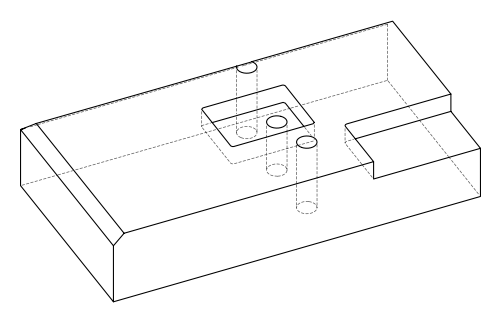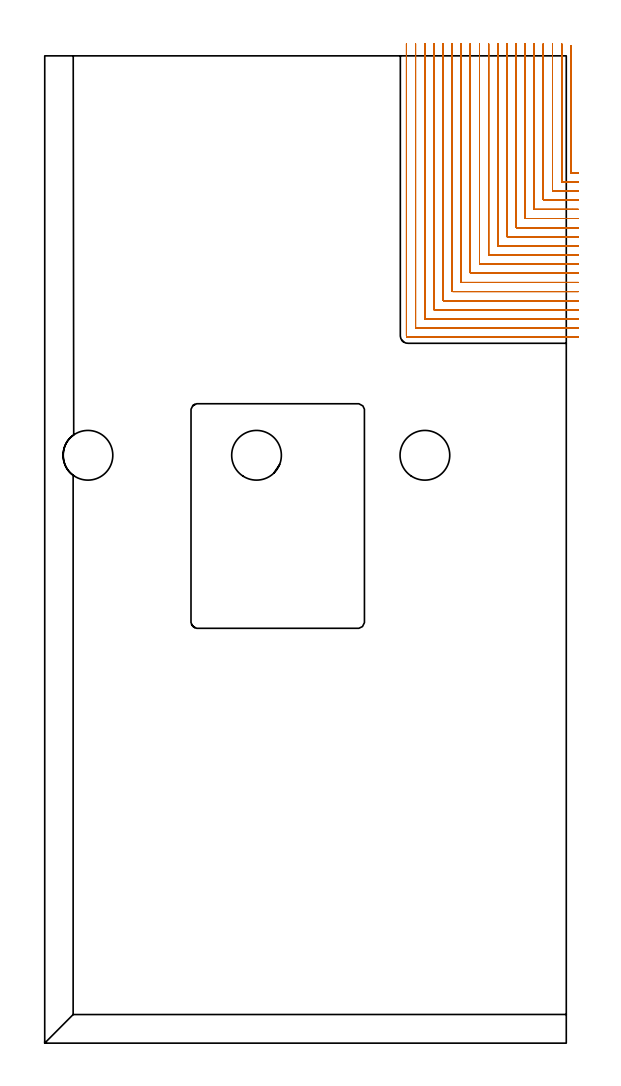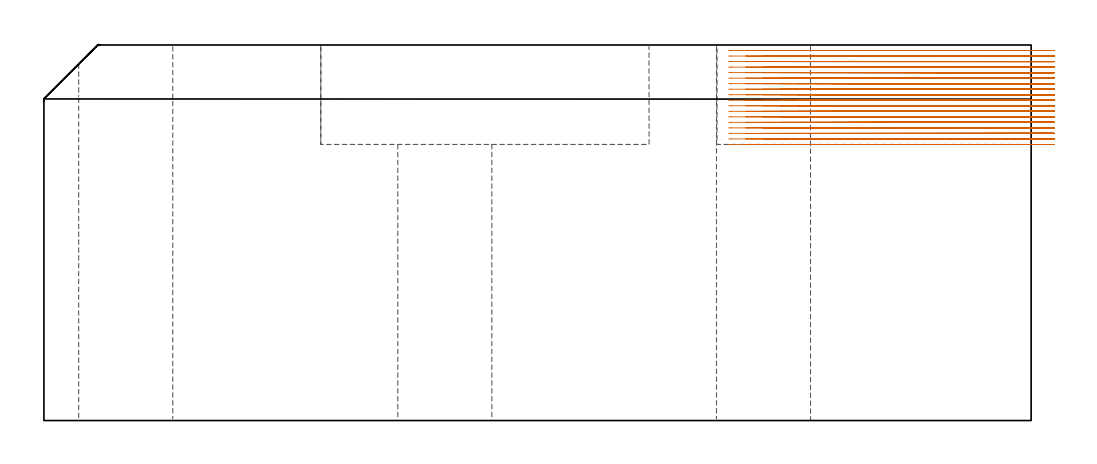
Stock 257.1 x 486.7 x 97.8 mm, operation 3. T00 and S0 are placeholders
(PLAN: 11 operations, 7 tool changes, 220.6 min)
(1 AREA_MILL | FG_CHAMFER_SURFACE | UGT0205_001 | 10.34 min | 25556 mm3)
(2 AREA_MILL_1 | FG_CHAMFER_SURFACE_1 | UGT0205_001 | 19.57 min | 46769 mm3)
(3 MILL_CORNER_NOTCH_RECTANGULAR | CORNER_NOTCH_RECTANGULAR | NXT0201_008 | Follow Part, ap 1.5, ae 75% | 111.07 min | 300161 mm3)
(4 MILL_RECTANGULAR_POCKET | POCKET_RECTANGULAR_STRAIGHT | NXT0201_008 | Follow Part, ap 1.5, ae 75% | 77.48 min | 244895 mm3)
(5 SPOT_DRILL | STEP1HOLE | NXT0321_9005560120000 | 0.05 min | 90 mm3)
(6 SPOT_DRILL_1 | STEP1HOLE_2 | NXT0321_9005560120000 | 0.05 min | 82 mm3)
(7 DRILL_THROUGH_HOLE_INTO_CENTER | STEP1HOLE | UGT0301_515 | 0.42 min | 10904 mm3)
(8 DRILL_TO_ENLARGE_THROUGH_HOLE | STEP1HOLE | UGT0301_058 | 0.44 min | 34914 mm3)
(9 INDEXABLE_INSERT_DRILL_THROUGH_HOLE_FROM_SOLID | STEP1HOLE_1 | NXT0302_020 | 0.31 min | 33851 mm3)
(10 DRILL_THROUGH_HOLE_INTO_CENTER_1 | STEP1HOLE_2 | UGT0301_515 | 0.42 min | 10931 mm3)
(11 DRILL_TO_ENLARGE_THROUGH_HOLE_1 | STEP1HOLE_2 | UGT0301_058 | 0.44 min | 35025 mm3)
(TOOL UGT0205_001 | Chamfer Mill 20 x 3 x 45 deg. | D20 FL50 Z2)
(TOOL NXT0201_008 | ENDMILL 6mm [2P460-0600-NA 1630] | D6 FL26 Z6)
(TOOL NXT0321_9005560120000 | NC Spot Drill, 120deg, 12mm, HSS, Uncoated | D12 PA120 FL30 Z2)
(TOOL UGT0301_515 | Carbide Drill 12.0 mm | D12 PA118 FL101 Z2)
(TOOL UGT0301_058 | Twist Drill 24.5 mm | D24.5 PA118 FL160 Z2)
(TOOL NXT0302_020 | Index. Insert Drill 24.5mm [880-D2450L25-03] | D24.5 PA176 FL74 Z2)
(OP 3 MILL_CORNER_NOTCH_RECTANGULAR)
G17 G21 G94 G90
T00 M6
G54
G17 G0 G90 X259.3 Y491.74 S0 M3
G43 Z107.8 H1
Z96.361
G94 G1 Y488.74 F250.
Y429.294 F500.
G3 X259.594 Y429. R0.3
G2 X260.1 Y429.002 R81.
G1 X263.1 F250.
G0 Z107.8
X254.8 Y492.7
Z96.361
G1 Y489.7
Y424.794 F500.
G3 X255.094 Y424.5 R0.3
G1 X260.1
X263.1 F250.
G0 Z107.8
X250.3 Y492.7
Z96.361
G1 Y489.7
Y420.295 F500.
G3 X250.595 Y420. R0.3
G1 X260.1
X263.1 F250.
G0 Z107.8
X245.8 Y492.7
Z96.361
G1 Y489.7
Y415.795 F500.
G3 X246.095 Y415.5 R0.3
G1 X260.1
X263.1 F250.
G0 Z107.8
X241.3 Y492.7
Z96.361
G1 Y489.7
Y411.295 F500.
G3 X241.595 Y411. R0.3
G1 X260.1
X263.1 F250.
G0 Z107.8
X236.8 Y492.7
Z96.361
G1 Y489.7
Y406.795 F500.
G3 X237.095 Y406.5 R0.3
G1 X260.1
X263.1 F250.
G0 Z107.8
X232.3 Y492.7
Z96.361
G1 Y489.7
Y402.295 F500.
G3 X232.595 Y402. R0.3
G1 X260.1
X263.1 F250.
G0 Z107.8
X227.8 Y492.7
Z96.361
G1 Y489.7
Y397.795 F500.
G3 X228.095 Y397.5 R0.3
G1 X260.1
X263.1 F250.
G0 Z107.8
X223.3 Y492.7
Z96.361
G1 Y489.7
Y393.296 F500.
G3 X223.596 Y393. R0.3
G1 X260.1
X263.1 F250.
G0 Z107.8
X218.8 Y492.7
Z96.361
G1 Y489.7
Y388.796 F500.
G3 X219.096 Y388.5 R0.3
G1 X260.1
X263.1 F250.
G0 Z107.8
X214.3 Y492.7
Z96.361
G1 Y489.7
Y384.296 F500.
G3 X214.596 Y384. R0.3
G1 X260.1
X263.1 F250.
G0 Z107.8
X209.8 Y492.7
Z96.361
G1 Y489.7
Y379.796 F500.
G3 X210.096 Y379.5 R0.3
G1 X260.1
X263.1 F250.
G0 Z107.8
X205.3 Y492.7
Z96.361
G1 Y489.7
Y375.296 F500.
G3 X205.596 Y375. R0.3
G1 X260.1
X263.1 F250.
G0 Z107.8
X200.8 Y492.7
Z96.361
G1 Y489.7
Y370.797 F500.
G3 X201.097 Y370.5 R0.3
G1 X260.1
X263.1 F250.
G0 Z107.8
X196.3 Y492.7
Z96.361
G1 Y489.7
Y366.297 F500.
G3 X196.597 Y366. R0.3
G1 X260.1
X263.1 F250.
G0 Z107.8
X191.8 Y492.7
Z96.361
G1 Y489.7
Y361.797 F500.
G3 X192.097 Y361.5 R0.3
G1 X260.1
X263.1 F250.
G0 Z107.8
X187.3 Y492.7
Z96.361
G1 Y489.7
Y357.297 F500.
G3 X187.597 Y357. R0.3
G1 X260.1
X263.1 F250.
G0 Z107.8
X182.8 Y492.7
Z96.361
G1 Y489.7
Y352.797 F500.
G3 X183.097 Y352.5 R0.3
G1 X260.1
X263.1 F250.
G0 Z107.8
X178.3 Y492.7
Z96.361
G1 Y489.7
Y348.7 F500.
G3 X179. Y348. R0.7
G1 X260.1
X263.1 F250.
G0 Z107.8
X259.3 Y491.74
Z94.922
G1 Y488.74
Y429.294 F500.
G3 X259.594 Y429. R0.3
G2 X260.1 Y429.002 R81.
G1 X263.1 F250.
G0 Z107.8
X254.8 Y492.7
Z94.922
G1 Y489.7
Y424.794 F500.
G3 X255.094 Y424.5 R0.3
G1 X260.1
X263.1 F250.
G0 Z107.8
X250.3 Y492.7
Z94.922
G1 Y489.7
Y420.295 F500.
G3 X250.595 Y420. R0.3
G1 X260.1
X263.1 F250.
G0 Z107.8
X245.8 Y492.7
Z94.922
G1 Y489.7
Y415.795 F500.
G3 X246.095 Y415.5 R0.3
G1 X260.1
X263.1 F250.
G0 Z107.8
X241.3 Y492.7
Z94.922
G1 Y489.7
Y411.295 F500.
G3 X241.595 Y411. R0.3
G1 X260.1
X263.1 F250.
G0 Z107.8
X236.8 Y492.7
Z94.922
G1 Y489.7
Y406.795 F500.
G3 X237.095 Y406.5 R0.3
G1 X260.1
X263.1 F250.
G0 Z107.8
X232.3 Y492.7
Z94.922
G1 Y489.7
Y402.295 F500.
G3 X232.595 Y402. R0.3
G1 X260.1
X263.1 F250.
G0 Z107.8
X227.8 Y492.7
Z94.922
G1 Y489.7
Y397.795 F500.
G3 X228.095 Y397.5 R0.3
G1 X260.1
X263.1 F250.
G0 Z107.8
X223.3 Y492.7
Z94.922
G1 Y489.7
Y393.296 F500.
G3 X223.596 Y393. R0.3
G1 X260.1
X263.1 F250.
G0 Z107.8
X218.8 Y492.7
Z94.922
G1 Y489.7
Y388.796 F500.
G3 X219.096 Y388.5 R0.3
G1 X260.1
X263.1 F250.
G0 Z107.8
X214.3 Y492.7
Z94.922
G1 Y489.7
Y384.296 F500.
G3 X214.596 Y384. R0.3
G1 X260.1
X263.1 F250.
G0 Z107.8
X209.8 Y492.7
Z94.922
G1 Y489.7
Y379.796 F500.
G3 X210.096 Y379.5 R0.3
G1 X260.1
X263.1 F250.
G0 Z107.8
X205.3 Y492.7
Z94.922
G1 Y489.7
Y375.296 F500.
G3 X205.596 Y375. R0.3
G1 X260.1
X263.1 F250.
G0 Z107.8
X200.8 Y492.7
Z94.922
G1 Y489.7
Y370.797 F500.
G3 X201.097 Y370.5 R0.3
G1 X260.1
X263.1 F250.
G0 Z107.8
X196.3 Y492.7
Z94.922
G1 Y489.7
Y366.297 F500.
G3 X196.597 Y366. R0.3
G1 X260.1
X263.1 F250.
G0 Z107.8
X191.8 Y492.7
Z94.922
G1 Y489.7
Y361.797 F500.
G3 X192.097 Y361.5 R0.3
G1 X260.1
X263.1 F250.
G0 Z107.8
X187.3 Y492.7
Z94.922
G1 Y489.7
Y357.297 F500.
G3 X187.597 Y357. R0.3
G1 X260.1
X263.1 F250.
G0 Z107.8
X182.8 Y492.7
Z94.922
G1 Y489.7
Y352.797 F500.
G3 X183.097 Y352.5 R0.3
G1 X260.1
X263.1 F250.
G0 Z107.8
X178.3 Y492.7
Z94.922
G1 Y489.7
Y348.7 F500.
G3 X179. Y348. R0.7
G1 X260.1
X263.1 F250.
G0 Z107.8
X259.3 Y491.74
Z93.483
G1 Y488.74
Y429.294 F500.
G3 X259.594 Y429. R0.3
G2 X260.1 Y429.002 R81.
G1 X263.1 F250.
G0 Z107.8
X254.8 Y492.7
Z93.483
G1 Y489.7
Y424.794 F500.
G3 X255.094 Y424.5 R0.3
G1 X260.1
X263.1 F250.
G0 Z107.8
X250.3 Y492.7
Z93.483
G1 Y489.7
Y420.295 F500.
G3 X250.595 Y420. R0.3
G1 X260.1
X263.1 F250.
G0 Z107.8
X245.8 Y492.7
Z93.483
G1 Y489.7
Y415.795 F500.
G3 X246.095 Y415.5 R0.3
G1 X260.1
X263.1 F250.
G0 Z107.8
X241.3 Y492.7
Z93.483
G1 Y489.7
Y411.295 F500.
G3 X241.595 Y411. R0.3
G1 X260.1
X263.1 F250.
G0 Z107.8
X236.8 Y492.7
Z93.483
G1 Y489.7
Y406.795 F500.
G3 X237.095 Y406.5 R0.3
G1 X260.1
X263.1 F250.
G0 Z107.8
X232.3 Y492.7
Z93.483
G1 Y489.7
Y402.295 F500.
G3 X232.595 Y402. R0.3
G1 X260.1
X263.1 F250.
G0 Z107.8
X227.8 Y492.7
Z93.483
G1 Y489.7
Y397.795 F500.
G3 X228.095 Y397.5 R0.3
G1 X260.1
X263.1 F250.
G0 Z107.8
X223.3 Y492.7
Z93.483
G1 Y489.7
Y393.296 F500.
G3 X223.596 Y393. R0.3
G1 X260.1
X263.1 F250.
G0 Z107.8
X218.8 Y492.7
Z93.483
G1 Y489.7
Y388.796 F500.
G3 X219.096 Y388.5 R0.3
G1 X260.1
X263.1 F250.
G0 Z107.8
X214.3 Y492.7
Z93.483
G1 Y489.7
Y384.296 F500.
G3 X214.596 Y384. R0.3
G1 X260.1
X263.1 F250.
G0 Z107.8
X209.8 Y492.7
Z93.483
G1 Y489.7
Y379.796 F500.
G3 X210.096 Y379.5 R0.3
G1 X260.1
X263.1 F250.
G0 Z107.8
X205.3 Y492.7
Z93.483
G1 Y489.7
Y375.296 F500.
G3 X205.596 Y375. R0.3
G1 X260.1
X263.1 F250.
G0 Z107.8
X200.8 Y492.7
Z93.483
G1 Y489.7
Y370.797 F500.
G3 X201.097 Y370.5 R0.3
G1 X260.1
X263.1 F250.
G0 Z107.8
X196.3 Y492.7
Z93.483
G1 Y489.7
Y366.297 F500.
G3 X196.597 Y366. R0.3
G1 X260.1
X263.1 F250.
G0 Z107.8
X191.8 Y492.7
Z93.483
G1 Y489.7
Y361.797 F500.
G3 X192.097 Y361.5 R0.3
G1 X260.1
X263.1 F250.
G0 Z107.8
X187.3 Y492.7
Z93.483
G1 Y489.7
Y357.297 F500.
G3 X187.597 Y357. R0.3
G1 X260.1
X263.1 F250.
G0 Z107.8
X182.8 Y492.7
Z93.483
G1 Y489.7
Y352.797 F500.
G3 X183.097 Y352.5 R0.3
G1 X260.1
X263.1 F250.
G0 Z107.8
X178.3 Y492.7
Z93.483
G1 Y489.7
Y348.7 F500.
G3 X179. Y348. R0.7
G1 X260.1
X263.1 F250.
G0 Z107.8
X259.3 Y491.74
Z92.044
G1 Y488.74
Y429.294 F500.
G3 X259.594 Y429. R0.3
G2 X260.1 Y429.002 R81.
G1 X263.1 F250.
G0 Z107.8
X254.8 Y492.7
Z92.044
G1 Y489.7
Y424.794 F500.
G3 X255.094 Y424.5 R0.3
G1 X260.1
X263.1 F250.
G0 Z107.8
X250.3 Y492.7
Z92.044
G1 Y489.7
Y420.295 F500.
G3 X250.595 Y420. R0.3
G1 X260.1
X263.1 F250.
G0 Z107.8
X245.8 Y492.7
Z92.044
G1 Y489.7
Y415.795 F500.
G3 X246.095 Y415.5 R0.3
G1 X260.1
X263.1 F250.
G0 Z107.8
X241.3 Y492.7
Z92.044
G1 Y489.7
Y411.295 F500.
G3 X241.595 Y411. R0.3
G1 X260.1
X263.1 F250.
G0 Z107.8
X236.8 Y492.7
Z92.044
G1 Y489.7
Y406.795 F500.
G3 X237.095 Y406.5 R0.3
G1 X260.1
X263.1 F250.
G0 Z107.8
X232.3 Y492.7
Z92.044
G1 Y489.7
Y402.295 F500.
G3 X232.595 Y402. R0.3
G1 X260.1
X263.1 F250.
G0 Z107.8
X227.8 Y492.7
Z92.044
G1 Y489.7
Y397.795 F500.
G3 X228.095 Y397.5 R0.3
G1 X260.1
X263.1 F250.
G0 Z107.8
X223.3 Y492.7
Z92.044
G1 Y489.7
Y393.296 F500.
G3 X223.596 Y393. R0.3
G1 X260.1
X263.1 F250.
G0 Z107.8
X218.8 Y492.7
Z92.044
G1 Y489.7
Y388.796 F500.
G3 X219.096 Y388.5 R0.3
G1 X260.1
X263.1 F250.
G0 Z107.8
X214.3 Y492.7
Z92.044
G1 Y489.7
Y384.296 F500.
G3 X214.596 Y384. R0.3
G1 X260.1
X263.1 F250.
G0 Z107.8
X209.8 Y492.7
Z92.044
G1 Y489.7
Y379.796 F500.
G3 X210.096 Y379.5 R0.3
G1 X260.1
X263.1 F250.
G0 Z107.8
X205.3 Y492.7
Z92.044
G1 Y489.7
Y375.296 F500.
G3 X205.596 Y375. R0.3
G1 X260.1
X263.1 F250.
G0 Z107.8
X200.8 Y492.7
Z92.044
G1 Y489.7
Y370.797 F500.
G3 X201.097 Y370.5 R0.3
G1 X260.1
X263.1 F250.
G0 Z107.8
X196.3 Y492.7
Z92.044
G1 Y489.7
Y366.297 F500.
G3 X196.597 Y366. R0.3
G1 X260.1
X263.1 F250.
G0 Z107.8
X191.8 Y492.7
Z92.044
G1 Y489.7
Y361.797 F500.
G3 X192.097 Y361.5 R0.3
G1 X260.1
X263.1 F250.
G0 Z107.8
X187.3 Y492.7
Z92.044
G1 Y489.7
Y357.297 F500.
G3 X187.597 Y357. R0.3
G1 X260.1
X263.1 F250.
G0 Z107.8
X182.8 Y492.7
Z92.044
G1 Y489.7
Y352.797 F500.
G3 X183.097 Y352.5 R0.3
G1 X260.1
X263.1 F250.
G0 Z107.8
X178.3 Y492.7
Z92.044
G1 Y489.7
Y348.7 F500.
G3 X179. Y348. R0.7
G1 X260.1
X263.1 F250.
G0 Z107.8
X259.3 Y491.74
Z90.605
G1 Y488.74
Y429.294 F500.
G3 X259.594 Y429. R0.3
G2 X260.1 Y429.002 R81.
G1 X263.1 F250.
G0 Z107.8
X254.8 Y492.7
Z90.605
G1 Y489.7
Y424.794 F500.
G3 X255.094 Y424.5 R0.3
G1 X260.1
X263.1 F250.
G0 Z107.8
X250.3 Y492.7
Z90.605
G1 Y489.7
Y420.295 F500.
G3 X250.595 Y420. R0.3
G1 X260.1
X263.1 F250.
G0 Z107.8
X245.8 Y492.7
Z90.605
G1 Y489.7
Y415.795 F500.
G3 X246.095 Y415.5 R0.3
G1 X260.1
X263.1 F250.
G0 Z107.8
X241.3 Y492.7
Z90.605
G1 Y489.7
Y411.295 F500.
G3 X241.595 Y411. R0.3
G1 X260.1
X263.1 F250.
G0 Z107.8
X236.8 Y492.7
Z90.605
G1 Y489.7
Y406.795 F500.
G3 X237.095 Y406.5 R0.3
G1 X260.1
X263.1 F250.
G0 Z107.8
X232.3 Y492.7
Z90.605
G1 Y489.7
Y402.295 F500.
G3 X232.595 Y402. R0.3
G1 X260.1
X263.1 F250.
G0 Z107.8
X227.8 Y492.7
Z90.605
G1 Y489.7
Y397.795 F500.
G3 X228.095 Y397.5 R0.3
G1 X260.1
X263.1 F250.
G0 Z107.8
X223.3 Y492.7
Z90.605
G1 Y489.7
Y393.296 F500.
G3 X223.596 Y393. R0.3
G1 X260.1
X263.1 F250.
G0 Z107.8
X218.8 Y492.7
Z90.605
G1 Y489.7
Y388.796 F500.
G3 X219.096 Y388.5 R0.3
G1 X260.1
X263.1 F250.
G0 Z107.8
X214.3 Y492.7
Z90.605
G1 Y489.7
Y384.296 F500.
G3 X214.596 Y384. R0.3
G1 X260.1
X263.1 F250.
G0 Z107.8
X209.8 Y492.7
Z90.605
G1 Y489.7
Y379.796 F500.
G3 X210.096 Y379.5 R0.3
G1 X260.1
X263.1 F250.
G0 Z107.8
X205.3 Y492.7
Z90.605
G1 Y489.7
Y375.296 F500.
G3 X205.596 Y375. R0.3
G1 X260.1
X263.1 F250.
G0 Z107.8
X200.8 Y492.7
Z90.605
G1 Y489.7
Y370.797 F500.
G3 X201.097 Y370.5 R0.3
G1 X260.1
X263.1 F250.
G0 Z107.8
X196.3 Y492.7
Z90.605
G1 Y489.7
Y366.297 F500.
G3 X196.597 Y366. R0.3
G1 X260.1
X263.1 F250.
G0 Z107.8
X191.8 Y492.7
Z90.605
G1 Y489.7
Y361.797 F500.
G3 X192.097 Y361.5 R0.3
G1 X260.1
X263.1 F250.
G0 Z107.8
X187.3 Y492.7
Z90.605
G1 Y489.7
Y357.297 F500.
G3 X187.597 Y357. R0.3
G1 X260.1
X263.1 F250.
G0 Z107.8
X182.8 Y492.7
Z90.605
G1 Y489.7
Y352.797 F500.
G3 X183.097 Y352.5 R0.3
G1 X260.1
X263.1 F250.
G0 Z107.8
X178.3 Y492.7
Z90.605
G1 Y489.7
Y348.7 F500.
G3 X179. Y348. R0.7
G1 X260.1
X263.1 F250.
G0 Z107.8
X259.3 Y491.74
Z89.167
G1 Y488.74
Y429.294 F500.
G3 X259.594 Y429. R0.3
G2 X260.1 Y429.002 R81.
G1 X263.1 F250.
G0 Z107.8
X254.8 Y492.7
Z89.167
G1 Y489.7
Y424.794 F500.
G3 X255.094 Y424.5 R0.3
G1 X260.1
X263.1 F250.
G0 Z107.8
X250.3 Y492.7
Z89.167
G1 Y489.7
Y420.295 F500.
G3 X250.595 Y420. R0.3
G1 X260.1
X263.1 F250.
G0 Z107.8
X245.8 Y492.7
Z89.167
G1 Y489.7
Y415.795 F500.
G3 X246.095 Y415.5 R0.3
G1 X260.1
X263.1 F250.
G0 Z107.8
X241.3 Y492.7
Z89.167
G1 Y489.7
Y411.295 F500.
G3 X241.595 Y411. R0.3
G1 X260.1
X263.1 F250.
G0 Z107.8
X236.8 Y492.7
Z89.167
G1 Y489.7
Y406.795 F500.
G3 X237.095 Y406.5 R0.3
G1 X260.1
X263.1 F250.
G0 Z107.8
X232.3 Y492.7
Z89.167
G1 Y489.7
Y402.295 F500.
G3 X232.595 Y402. R0.3
G1 X260.1
X263.1 F250.
G0 Z107.8
X227.8 Y492.7
Z89.167
G1 Y489.7
Y397.795 F500.
G3 X228.095 Y397.5 R0.3
G1 X260.1
X263.1 F250.
G0 Z107.8
X223.3 Y492.7
Z89.167
G1 Y489.7
Y393.296 F500.
G3 X223.596 Y393. R0.3
G1 X260.1
X263.1 F250.
G0 Z107.8
X218.8 Y492.7
Z89.167
G1 Y489.7
Y388.796 F500.
G3 X219.096 Y388.5 R0.3
G1 X260.1
X263.1 F250.
G0 Z107.8
X214.3 Y492.7
Z89.167
G1 Y489.7
Y384.296 F500.
G3 X214.596 Y384. R0.3
G1 X260.1
X263.1 F250.
G0 Z107.8
X209.8 Y492.7
Z89.167
G1 Y489.7
Y379.796 F500.
G3 X210.096 Y379.5 R0.3
G1 X260.1
X263.1 F250.
G0 Z107.8
X205.3 Y492.7
Z89.167
G1 Y489.7
Y375.296 F500.
G3 X205.596 Y375. R0.3
G1 X260.1
X263.1 F250.
G0 Z107.8
X200.8 Y492.7
Z89.167
G1 Y489.7
Y370.797 F500.
G3 X201.097 Y370.5 R0.3
G1 X260.1
X263.1 F250.
G0 Z107.8
X196.3 Y492.7
Z89.167
G1 Y489.7
Y366.297 F500.
G3 X196.597 Y366. R0.3
G1 X260.1
X263.1 F250.
G0 Z107.8
X191.8 Y492.7
Z89.167
G1 Y489.7
Y361.797 F500.
G3 X192.097 Y361.5 R0.3
G1 X260.1
X263.1 F250.
G0 Z107.8
X187.3 Y492.7
Z89.167
G1 Y489.7
Y357.297 F500.
G3 X187.597 Y357. R0.3
G1 X260.1
X263.1 F250.
G0 Z107.8
X182.8 Y492.7
Z89.167
G1 Y489.7
Y352.797 F500.
G3 X183.097 Y352.5 R0.3
G1 X260.1
X263.1 F250.
G0 Z107.8
X178.3 Y492.7
Z89.167
G1 Y489.7
Y348.7 F500.
G3 X179. Y348. R0.7
G1 X260.1
X263.1 F250.
G0 Z107.8
X259.3 Y491.74
Z87.728
G1 Y488.74
Y429.294 F500.
G3 X259.594 Y429. R0.3
G2 X260.1 Y429.002 R81.
G1 X263.1 F250.
G0 Z107.8
X254.8 Y492.7
Z87.728
G1 Y489.7
Y424.794 F500.
G3 X255.094 Y424.5 R0.3
G1 X260.1
X263.1 F250.
G0 Z107.8
X250.3 Y492.7
Z87.728
G1 Y489.7
Y420.295 F500.
G3 X250.595 Y420. R0.3
G1 X260.1
X263.1 F250.
G0 Z107.8
X245.8 Y492.7
Z87.728
G1 Y489.7
Y415.795 F500.
G3 X246.095 Y415.5 R0.3
G1 X260.1
X263.1 F250.
G0 Z107.8
X241.3 Y492.7
Z87.728
G1 Y489.7
Y411.295 F500.
G3 X241.595 Y411. R0.3
G1 X260.1
X263.1 F250.
G0 Z107.8
X236.8 Y492.7
Z87.728
G1 Y489.7
Y406.795 F500.
G3 X237.095 Y406.5 R0.3
G1 X260.1
X263.1 F250.
G0 Z107.8
X232.3 Y492.7
Z87.728
G1 Y489.7
Y402.295 F500.
G3 X232.595 Y402. R0.3
G1 X260.1
X263.1 F250.
G0 Z107.8
X227.8 Y492.7
Z87.728
G1 Y489.7
Y397.795 F500.
G3 X228.095 Y397.5 R0.3
G1 X260.1
X263.1 F250.
G0 Z107.8
X223.3 Y492.7
Z87.728
G1 Y489.7
Y393.296 F500.
G3 X223.596 Y393. R0.3
G1 X260.1
X263.1 F250.
G0 Z107.8
X218.8 Y492.7
Z87.728
G1 Y489.7
Y388.796 F500.
G3 X219.096 Y388.5 R0.3
G1 X260.1
X263.1 F250.
G0 Z107.8
X214.3 Y492.7
Z87.728
G1 Y489.7
Y384.296 F500.
G3 X214.596 Y384. R0.3
G1 X260.1
X263.1 F250.
G0 Z107.8
X209.8 Y492.7
Z87.728
G1 Y489.7
Y379.796 F500.
G3 X210.096 Y379.5 R0.3
G1 X260.1
X263.1 F250.
G0 Z107.8
X205.3 Y492.7
Z87.728
G1 Y489.7
Y375.296 F500.
G3 X205.596 Y375. R0.3
G1 X260.1
X263.1 F250.
G0 Z107.8
X200.8 Y492.7
Z87.728
G1 Y489.7
Y370.797 F500.
G3 X201.097 Y370.5 R0.3
G1 X260.1
X263.1 F250.
G0 Z107.8
X196.3 Y492.7
Z87.728
G1 Y489.7
Y366.297 F500.
G3 X196.597 Y366. R0.3
G1 X260.1
X263.1 F250.
G0 Z107.8
X191.8 Y492.7
Z87.728
G1 Y489.7
Y361.797 F500.
G3 X192.097 Y361.5 R0.3
G1 X260.1
X263.1 F250.
G0 Z107.8
X187.3 Y492.7
Z87.728
G1 Y489.7
Y357.297 F500.
G3 X187.597 Y357. R0.3
G1 X260.1
X263.1 F250.
G0 Z107.8
X182.8 Y492.7
Z87.728
G1 Y489.7
Y352.797 F500.
G3 X183.097 Y352.5 R0.3
G1 X260.1
X263.1 F250.
G0 Z107.8
X178.3 Y492.7
Z87.728
G1 Y489.7
Y348.7 F500.
G3 X179. Y348. R0.7
G1 X260.1
X263.1 F250.
G0 Z107.8
X259.3 Y491.74
Z86.289
G1 Y488.74
Y429.294 F500.
G3 X259.594 Y429. R0.3
G2 X260.1 Y429.002 R81.
G1 X263.1 F250.
G0 Z107.8
X254.8 Y492.7
Z86.289
G1 Y489.7
Y424.794 F500.
G3 X255.094 Y424.5 R0.3
G1 X260.1
X263.1 F250.
G0 Z107.8
X250.3 Y492.7
Z86.289
G1 Y489.7
Y420.295 F500.
G3 X250.595 Y420. R0.3
G1 X260.1
X263.1 F250.
G0 Z107.8
X245.8 Y492.7
Z86.289
G1 Y489.7
Y415.795 F500.
G3 X246.095 Y415.5 R0.3
G1 X260.1
X263.1 F250.
G0 Z107.8
X241.3 Y492.7
Z86.289
G1 Y489.7
Y411.295 F500.
G3 X241.595 Y411. R0.3
G1 X260.1
X263.1 F250.
G0 Z107.8
X236.8 Y492.7
Z86.289
G1 Y489.7
Y406.795 F500.
G3 X237.095 Y406.5 R0.3
G1 X260.1
X263.1 F250.
G0 Z107.8
X232.3 Y492.7
Z86.289
G1 Y489.7
Y402.295 F500.
G3 X232.595 Y402. R0.3
G1 X260.1
X263.1 F250.
G0 Z107.8
X227.8 Y492.7
Z86.289
G1 Y489.7
Y397.795 F500.
G3 X228.095 Y397.5 R0.3
G1 X260.1
X263.1 F250.
G0 Z107.8
X223.3 Y492.7
Z86.289
G1 Y489.7
Y393.296 F500.
G3 X223.596 Y393. R0.3
G1 X260.1
X263.1 F250.
G0 Z107.8
X218.8 Y492.7
Z86.289
G1 Y489.7
Y388.796 F500.
G3 X219.096 Y388.5 R0.3
G1 X260.1
X263.1 F250.
G0 Z107.8
X214.3 Y492.7
Z86.289
G1 Y489.7
Y384.296 F500.
G3 X214.596 Y384. R0.3
G1 X260.1
X263.1 F250.
G0 Z107.8
X209.8 Y492.7
Z86.289
G1 Y489.7
Y379.796 F500.
G3 X210.096 Y379.5 R0.3
G1 X260.1
X263.1 F250.
G0 Z107.8
X205.3 Y492.7
Z86.289
G1 Y489.7
Y375.296 F500.
G3 X205.596 Y375. R0.3
G1 X260.1
X263.1 F250.
G0 Z107.8
X200.8 Y492.7
Z86.289
G1 Y489.7
Y370.797 F500.
G3 X201.097 Y370.5 R0.3
G1 X260.1
X263.1 F250.
G0 Z107.8
X196.3 Y492.7
Z86.289
G1 Y489.7
Y366.297 F500.
G3 X196.597 Y366. R0.3
G1 X260.1
X263.1 F250.
G0 Z107.8
X191.8 Y492.7
Z86.289
G1 Y489.7
Y361.797 F500.
G3 X192.097 Y361.5 R0.3
G1 X260.1
X263.1 F250.
G0 Z107.8
X187.3 Y492.7
Z86.289
G1 Y489.7
Y357.297 F500.
G3 X187.597 Y357. R0.3
G1 X260.1
X263.1 F250.
G0 Z107.8
X182.8 Y492.7
Z86.289
G1 Y489.7
Y352.797 F500.
G3 X183.097 Y352.5 R0.3
G1 X260.1
X263.1 F250.
G0 Z107.8
X178.3 Y492.7
Z86.289
G1 Y489.7
Y348.7 F500.
G3 X179. Y348. R0.7
G1 X260.1
X263.1 F250.
G0 Z107.8
X259.3 Y491.74
Z84.85
G1 Y488.74
Y429.294 F500.
G3 X259.594 Y429. R0.3
G2 X260.1 Y429.002 R81.
G1 X263.1 F250.
G0 Z107.8
X254.8 Y492.7
Z84.85
G1 Y489.7
Y424.794 F500.
G3 X255.094 Y424.5 R0.3
G1 X260.1
X263.1 F250.
G0 Z107.8
X250.3 Y492.7
Z84.85
G1 Y489.7
Y420.295 F500.
G3 X250.595 Y420. R0.3
G1 X260.1
X263.1 F250.
G0 Z107.8
X245.8 Y492.7
Z84.85
G1 Y489.7
Y415.795 F500.
G3 X246.095 Y415.5 R0.3
G1 X260.1
X263.1 F250.
G0 Z107.8
X241.3 Y492.7
Z84.85
G1 Y489.7
Y411.295 F500.
G3 X241.595 Y411. R0.3
G1 X260.1
X263.1 F250.
G0 Z107.8
X236.8 Y492.7
Z84.85
G1 Y489.7
Y406.795 F500.
G3 X237.095 Y406.5 R0.3
G1 X260.1
X263.1 F250.
G0 Z107.8
X232.3 Y492.7
Z84.85
G1 Y489.7
Y402.295 F500.
G3 X232.595 Y402. R0.3
G1 X260.1
X263.1 F250.
G0 Z107.8
X227.8 Y492.7
Z84.85
G1 Y489.7
Y397.795 F500.
G3 X228.095 Y397.5 R0.3
G1 X260.1
X263.1 F250.
G0 Z107.8
X223.3 Y492.7
Z84.85
G1 Y489.7
Y393.296 F500.
G3 X223.596 Y393. R0.3
G1 X260.1
X263.1 F250.
G0 Z107.8
X218.8 Y492.7
Z84.85
G1 Y489.7
Y388.796 F500.
G3 X219.096 Y388.5 R0.3
G1 X260.1
X263.1 F250.
G0 Z107.8
X214.3 Y492.7
Z84.85
G1 Y489.7
Y384.296 F500.
G3 X214.596 Y384. R0.3
G1 X260.1
X263.1 F250.
G0 Z107.8
X209.8 Y492.7
Z84.85
G1 Y489.7
Y379.796 F500.
G3 X210.096 Y379.5 R0.3
G1 X260.1
X263.1 F250.
G0 Z107.8
X205.3 Y492.7
Z84.85
G1 Y489.7
Y375.296 F500.
G3 X205.596 Y375. R0.3
G1 X260.1
X263.1 F250.
G0 Z107.8
X200.8 Y492.7
Z84.85
G1 Y489.7
Y370.797 F500.
G3 X201.097 Y370.5 R0.3
G1 X260.1
X263.1 F250.
G0 Z107.8
X196.3 Y492.7
Z84.85
G1 Y489.7
Y366.297 F500.
G3 X196.597 Y366. R0.3
G1 X260.1
X263.1 F250.
G0 Z107.8
X191.8 Y492.7
Z84.85
G1 Y489.7
Y361.797 F500.
G3 X192.097 Y361.5 R0.3
G1 X260.1
X263.1 F250.
G0 Z107.8
X187.3 Y492.7
Z84.85
G1 Y489.7
Y357.297 F500.
G3 X187.597 Y357. R0.3
G1 X260.1
X263.1 F250.
G0 Z107.8
X182.8 Y492.7
Z84.85
G1 Y489.7
Y352.797 F500.
G3 X183.097 Y352.5 R0.3
G1 X260.1
X263.1 F250.
G0 Z107.8
X178.3 Y492.7
Z84.85
G1 Y489.7
Y348.7 F500.
G3 X179. Y348. R0.7
G1 X260.1
X263.1 F250.
G0 Z107.8
X259.3 Y491.74
Z83.411
G1 Y488.74
Y429.294 F500.
G3 X259.594 Y429. R0.3
G2 X260.1 Y429.002 R81.
G1 X263.1 F250.
G0 Z107.8
X254.8 Y492.7
Z83.411
G1 Y489.7
Y424.794 F500.
G3 X255.094 Y424.5 R0.3
G1 X260.1
X263.1 F250.
G0 Z107.8
X250.3 Y492.7
Z83.411
G1 Y489.7
Y420.295 F500.
G3 X250.595 Y420. R0.3
G1 X260.1
X263.1 F250.
G0 Z107.8
X245.8 Y492.7
Z83.411
G1 Y489.7
Y415.795 F500.
G3 X246.095 Y415.5 R0.3
G1 X260.1
X263.1 F250.
G0 Z107.8
X241.3 Y492.7
Z83.411
G1 Y489.7
Y411.295 F500.
G3 X241.595 Y411. R0.3
G1 X260.1
X263.1 F250.
G0 Z107.8
X236.8 Y492.7
Z83.411
G1 Y489.7
Y406.795 F500.
G3 X237.095 Y406.5 R0.3
G1 X260.1
X263.1 F250.
G0 Z107.8
X232.3 Y492.7
Z83.411
G1 Y489.7
Y402.295 F500.
G3 X232.595 Y402. R0.3
G1 X260.1
X263.1 F250.
G0 Z107.8
X227.8 Y492.7
Z83.411
G1 Y489.7
Y397.795 F500.
G3 X228.095 Y397.5 R0.3
G1 X260.1
X263.1 F250.
G0 Z107.8
X223.3 Y492.7
Z83.411
G1 Y489.7
Y393.296 F500.
G3 X223.596 Y393. R0.3
G1 X260.1
X263.1 F250.
G0 Z107.8
X218.8 Y492.7
Z83.411
G1 Y489.7
Y388.796 F500.
G3 X219.096 Y388.5 R0.3
G1 X260.1
X263.1 F250.
G0 Z107.8
X214.3 Y492.7
Z83.411
G1 Y489.7
Y384.296 F500.
G3 X214.596 Y384. R0.3
G1 X260.1
X263.1 F250.
G0 Z107.8
X209.8 Y492.7
Z83.411
G1 Y489.7
Y379.796 F500.
G3 X210.096 Y379.5 R0.3
G1 X260.1
X263.1 F250.
G0 Z107.8
X205.3 Y492.7
Z83.411
G1 Y489.7
Y375.296 F500.
G3 X205.596 Y375. R0.3
G1 X260.1
X263.1 F250.
G0 Z107.8
X200.8 Y492.7
Z83.411
G1 Y489.7
Y370.797 F500.
G3 X201.097 Y370.5 R0.3
G1 X260.1
X263.1 F250.
G0 Z107.8
X196.3 Y492.7
Z83.411
G1 Y489.7
Y366.297 F500.
G3 X196.597 Y366. R0.3
G1 X260.1
X263.1 F250.
G0 Z107.8
X191.8 Y492.7
Z83.411
G1 Y489.7
Y361.797 F500.
G3 X192.097 Y361.5 R0.3
G1 X260.1
X263.1 F250.
G0 Z107.8
X187.3 Y492.7
Z83.411
G1 Y489.7
Y357.297 F500.
G3 X187.597 Y357. R0.3
G1 X260.1
X263.1 F250.
G0 Z107.8
X182.8 Y492.7
Z83.411
G1 Y489.7
Y352.797 F500.
G3 X183.097 Y352.5 R0.3
G1 X260.1
X263.1 F250.
G0 Z107.8
X178.3 Y492.7
Z83.411
G1 Y489.7
Y348.7 F500.
G3 X179. Y348. R0.7
G1 X260.1
X263.1 F250.
G0 Z107.8
X259.3 Y491.74
Z81.972
G1 Y488.74
Y429.294 F500.
G3 X259.594 Y429. R0.3
G2 X260.1 Y429.002 R81.
G1 X263.1 F250.
G0 Z107.8
X254.8 Y492.7
Z81.972
G1 Y489.7
Y424.794 F500.
G3 X255.094 Y424.5 R0.3
G1 X260.1
X263.1 F250.
G0 Z107.8
X250.3 Y492.7
Z81.972
G1 Y489.7
Y420.295 F500.
G3 X250.595 Y420. R0.3
G1 X260.1
X263.1 F250.
G0 Z107.8
X245.8 Y492.7
Z81.972
G1 Y489.7
Y415.795 F500.
G3 X246.095 Y415.5 R0.3
G1 X260.1
X263.1 F250.
G0 Z107.8
X241.3 Y492.7
Z81.972
G1 Y489.7
Y411.295 F500.
G3 X241.595 Y411. R0.3
G1 X260.1
X263.1 F250.
G0 Z107.8
X236.8 Y492.7
Z81.972
G1 Y489.7
Y406.795 F500.
G3 X237.095 Y406.5 R0.3
G1 X260.1
X263.1 F250.
G0 Z107.8
X232.3 Y492.7
Z81.972
G1 Y489.7
Y402.295 F500.
G3 X232.595 Y402. R0.3
G1 X260.1
X263.1 F250.
G0 Z107.8
X227.8 Y492.7
Z81.972
G1 Y489.7
Y397.795 F500.
G3 X228.095 Y397.5 R0.3
G1 X260.1
X263.1 F250.
G0 Z107.8
X223.3 Y492.7
Z81.972
G1 Y489.7
Y393.296 F500.
G3 X223.596 Y393. R0.3
G1 X260.1
X263.1 F250.
G0 Z107.8
X218.8 Y492.7
Z81.972
G1 Y489.7
Y388.796 F500.
G3 X219.096 Y388.5 R0.3
G1 X260.1
X263.1 F250.
G0 Z107.8
X214.3 Y492.7
Z81.972
G1 Y489.7
Y384.296 F500.
G3 X214.596 Y384. R0.3
G1 X260.1
X263.1 F250.
G0 Z107.8
X209.8 Y492.7
Z81.972
G1 Y489.7
Y379.796 F500.
G3 X210.096 Y379.5 R0.3
G1 X260.1
X263.1 F250.
G0 Z107.8
X205.3 Y492.7
Z81.972
G1 Y489.7
Y375.296 F500.
G3 X205.596 Y375. R0.3
G1 X260.1
X263.1 F250.
G0 Z107.8
X200.8 Y492.7
Z81.972
G1 Y489.7
Y370.797 F500.
G3 X201.097 Y370.5 R0.3
G1 X260.1
X263.1 F250.
G0 Z107.8
X196.3 Y492.7
Z81.972
G1 Y489.7
Y366.297 F500.
G3 X196.597 Y366. R0.3
G1 X260.1
X263.1 F250.
G0 Z107.8
X191.8 Y492.7
Z81.972
G1 Y489.7
Y361.797 F500.
G3 X192.097 Y361.5 R0.3
G1 X260.1
X263.1 F250.
G0 Z107.8
X187.3 Y492.7
Z81.972
G1 Y489.7
Y357.297 F500.
G3 X187.597 Y357. R0.3
G1 X260.1
X263.1 F250.
G0 Z107.8
X182.8 Y492.7
Z81.972
G1 Y489.7
Y352.797 F500.
G3 X183.097 Y352.5 R0.3
G1 X260.1
X263.1 F250.
G0 Z107.8
X178.3 Y492.7
Z81.972
G1 Y489.7
Y348.7 F500.
G3 X179. Y348. R0.7
G1 X260.1
X263.1 F250.
G0 Z107.8
X259.3 Y491.74
Z80.533
G1 Y488.74
Y429.294 F500.
G3 X259.594 Y429. R0.3
G2 X260.1 Y429.002 R81.
G1 X263.1 F250.
G0 Z107.8
X254.8 Y492.7
Z80.533
G1 Y489.7
Y424.794 F500.
G3 X255.094 Y424.5 R0.3
G1 X260.1
X263.1 F250.
G0 Z107.8
X250.3 Y492.7
Z80.533
G1 Y489.7
Y420.295 F500.
G3 X250.595 Y420. R0.3
G1 X260.1
X263.1 F250.
G0 Z107.8
X245.8 Y492.7
Z80.533
G1 Y489.7
Y415.795 F500.
G3 X246.095 Y415.5 R0.3
G1 X260.1
X263.1 F250.
G0 Z107.8
X241.3 Y492.7
Z80.533
G1 Y489.7
Y411.295 F500.
G3 X241.595 Y411. R0.3
G1 X260.1
X263.1 F250.
G0 Z107.8
X236.8 Y492.7
Z80.533
G1 Y489.7
Y406.795 F500.
G3 X237.095 Y406.5 R0.3
G1 X260.1
X263.1 F250.
G0 Z107.8
X232.3 Y492.7
Z80.533
G1 Y489.7
Y402.295 F500.
G3 X232.595 Y402. R0.3
G1 X260.1
X263.1 F250.
G0 Z107.8
X227.8 Y492.7
Z80.533
G1 Y489.7
Y397.795 F500.
G3 X228.095 Y397.5 R0.3
G1 X260.1
X263.1 F250.
G0 Z107.8
X223.3 Y492.7
Z80.533
G1 Y489.7
Y393.296 F500.
G3 X223.596 Y393. R0.3
G1 X260.1
X263.1 F250.
G0 Z107.8
X218.8 Y492.7
Z80.533
G1 Y489.7
Y388.796 F500.
G3 X219.096 Y388.5 R0.3
G1 X260.1
X263.1 F250.
G0 Z107.8
X214.3 Y492.7
Z80.533
G1 Y489.7
Y384.296 F500.
G3 X214.596 Y384. R0.3
G1 X260.1
X263.1 F250.
G0 Z107.8
X209.8 Y492.7
Z80.533
G1 Y489.7
Y379.796 F500.
G3 X210.096 Y379.5 R0.3
G1 X260.1
X263.1 F250.
G0 Z107.8
X205.3 Y492.7
Z80.533
G1 Y489.7
Y375.296 F500.
G3 X205.596 Y375. R0.3
G1 X260.1
X263.1 F250.
G0 Z107.8
X200.8 Y492.7
Z80.533
G1 Y489.7
Y370.797 F500.
G3 X201.097 Y370.5 R0.3
G1 X260.1
X263.1 F250.
G0 Z107.8
X196.3 Y492.7
Z80.533
G1 Y489.7
Y366.297 F500.
G3 X196.597 Y366. R0.3
G1 X260.1
X263.1 F250.
G0 Z107.8
X191.8 Y492.7
Z80.533
G1 Y489.7
Y361.797 F500.
G3 X192.097 Y361.5 R0.3
G1 X260.1
X263.1 F250.
G0 Z107.8
X187.3 Y492.7
Z80.533
G1 Y489.7
Y357.297 F500.
G3 X187.597 Y357. R0.3
G1 X260.1
X263.1 F250.
G0 Z107.8
X182.8 Y492.7
Z80.533
G1 Y489.7
Y352.797 F500.
G3 X183.097 Y352.5 R0.3
G1 X260.1
X263.1 F250.
G0 Z107.8
X178.3 Y492.7
Z80.533
G1 Y489.7
Y348.7 F500.
G3 X179. Y348. R0.7
G1 X260.1
X263.1 F250.
G0 Z107.8
X259.3 Y491.74
Z79.094
G1 Y488.74
Y429.294 F500.
G3 X259.594 Y429. R0.3
G2 X260.1 Y429.002 R81.
G1 X263.1 F250.
G0 Z107.8
X254.8 Y492.7
Z79.094
G1 Y489.7
Y424.794 F500.
G3 X255.094 Y424.5 R0.3
G1 X260.1
X263.1 F250.
G0 Z107.8
X250.3 Y492.7
Z79.094
G1 Y489.7
Y420.295 F500.
G3 X250.595 Y420. R0.3
G1 X260.1
X263.1 F250.
G0 Z107.8
X245.8 Y492.7
Z79.094
G1 Y489.7
Y415.795 F500.
G3 X246.095 Y415.5 R0.3
G1 X260.1
X263.1 F250.
G0 Z107.8
X241.3 Y492.7
Z79.094
G1 Y489.7
Y411.295 F500.
G3 X241.595 Y411. R0.3
G1 X260.1
X263.1 F250.
G0 Z107.8
X236.8 Y492.7
Z79.094
G1 Y489.7
Y406.795 F500.
G3 X237.095 Y406.5 R0.3
G1 X260.1
X263.1 F250.
G0 Z107.8
X232.3 Y492.7
Z79.094
G1 Y489.7
Y402.295 F500.
G3 X232.595 Y402. R0.3
G1 X260.1
X263.1 F250.
G0 Z107.8
X227.8 Y492.7
Z79.094
G1 Y489.7
Y397.795 F500.
G3 X228.095 Y397.5 R0.3
G1 X260.1
X263.1 F250.
G0 Z107.8
X223.3 Y492.7
Z79.094
G1 Y489.7
Y393.296 F500.
G3 X223.596 Y393. R0.3
G1 X260.1
X263.1 F250.
G0 Z107.8
X218.8 Y492.7
Z79.094
G1 Y489.7
Y388.796 F500.
G3 X219.096 Y388.5 R0.3
G1 X260.1
X263.1 F250.
G0 Z107.8
X214.3 Y492.7
Z79.094
G1 Y489.7
Y384.296 F500.
G3 X214.596 Y384. R0.3
G1 X260.1
X263.1 F250.
G0 Z107.8
X209.8 Y492.7
Z79.094
G1 Y489.7
Y379.796 F500.
G3 X210.096 Y379.5 R0.3
G1 X260.1
X263.1 F250.
G0 Z107.8
X205.3 Y492.7
Z79.094
G1 Y489.7
Y375.296 F500.
G3 X205.596 Y375. R0.3
G1 X260.1
X263.1 F250.
G0 Z107.8
X200.8 Y492.7
Z79.094
G1 Y489.7
Y370.797 F500.
G3 X201.097 Y370.5 R0.3
G1 X260.1
X263.1 F250.
G0 Z107.8
X196.3 Y492.7
Z79.094
G1 Y489.7
Y366.297 F500.
G3 X196.597 Y366. R0.3
G1 X260.1
X263.1 F250.
G0 Z107.8
X191.8 Y492.7
Z79.094
G1 Y489.7
Y361.797 F500.
G3 X192.097 Y361.5 R0.3
G1 X260.1
X263.1 F250.
G0 Z107.8
X187.3 Y492.7
Z79.094
G1 Y489.7
Y357.297 F500.
G3 X187.597 Y357. R0.3
G1 X260.1
X263.1 F250.
G0 Z107.8
X182.8 Y492.7
Z79.094
G1 Y489.7
Y352.797 F500.
G3 X183.097 Y352.5 R0.3
G1 X260.1
X263.1 F250.
G0 Z107.8
X178.3 Y492.7
Z79.094
G1 Y489.7
Y348.7 F500.
G3 X179. Y348. R0.7
G1 X260.1
X263.1 F250.
G0 Z107.8
X259.3 Y491.74
Z77.656
G1 Y488.74
Y429.294 F500.
G3 X259.594 Y429. R0.3
G2 X260.1 Y429.002 R81.
G1 X263.1 F250.
G0 Z107.8
X254.8 Y492.7
Z77.656
G1 Y489.7
Y424.794 F500.
G3 X255.094 Y424.5 R0.3
G1 X260.1
X263.1 F250.
G0 Z107.8
X250.3 Y492.7
Z77.656
G1 Y489.7
Y420.295 F500.
G3 X250.595 Y420. R0.3
G1 X260.1
X263.1 F250.
G0 Z107.8
X245.8 Y492.7
Z77.656
G1 Y489.7
Y415.795 F500.
G3 X246.095 Y415.5 R0.3
G1 X260.1
X263.1 F250.
G0 Z107.8
X241.3 Y492.7
Z77.656
G1 Y489.7
Y411.295 F500.
G3 X241.595 Y411. R0.3
G1 X260.1
X263.1 F250.
G0 Z107.8
X236.8 Y492.7
Z77.656
G1 Y489.7
Y406.795 F500.
G3 X237.095 Y406.5 R0.3
G1 X260.1
X263.1 F250.
G0 Z107.8
X232.3 Y492.7
Z77.656
G1 Y489.7
Y402.295 F500.
G3 X232.595 Y402. R0.3
G1 X260.1
X263.1 F250.
G0 Z107.8
X227.8 Y492.7
Z77.656
G1 Y489.7
Y397.795 F500.
G3 X228.095 Y397.5 R0.3
G1 X260.1
X263.1 F250.
G0 Z107.8
X223.3 Y492.7
Z77.656
G1 Y489.7
Y393.296 F500.
G3 X223.596 Y393. R0.3
G1 X260.1
X263.1 F250.
G0 Z107.8
X218.8 Y492.7
Z77.656
G1 Y489.7
Y388.796 F500.
G3 X219.096 Y388.5 R0.3
G1 X260.1
X263.1 F250.
G0 Z107.8
X214.3 Y492.7
Z77.656
G1 Y489.7
Y384.296 F500.
G3 X214.596 Y384. R0.3
G1 X260.1
X263.1 F250.
G0 Z107.8
X209.8 Y492.7
Z77.656
G1 Y489.7
Y379.796 F500.
G3 X210.096 Y379.5 R0.3
G1 X260.1
X263.1 F250.
G0 Z107.8
X205.3 Y492.7
Z77.656
G1 Y489.7
Y375.296 F500.
G3 X205.596 Y375. R0.3
G1 X260.1
X263.1 F250.
G0 Z107.8
X200.8 Y492.7
Z77.656
G1 Y489.7
Y370.797 F500.
G3 X201.097 Y370.5 R0.3
G1 X260.1
X263.1 F250.
G0 Z107.8
X196.3 Y492.7
Z77.656
G1 Y489.7
Y366.297 F500.
G3 X196.597 Y366. R0.3
G1 X260.1
X263.1 F250.
G0 Z107.8
X191.8 Y492.7
Z77.656
G1 Y489.7
Y361.797 F500.
G3 X192.097 Y361.5 R0.3
G1 X260.1
X263.1 F250.
G0 Z107.8
X187.3 Y492.7
Z77.656
G1 Y489.7
Y357.297 F500.
G3 X187.597 Y357. R0.3
G1 X260.1
X263.1 F250.
G0 Z107.8
X182.8 Y492.7
Z77.656
G1 Y489.7
Y352.797 F500.
G3 X183.097 Y352.5 R0.3
G1 X260.1
X263.1 F250.
G0 Z107.8
X178.3 Y492.7
Z77.656
G1 Y489.7
Y348.7 F500.
G3 X179. Y348. R0.7
G1 X260.1
X263.1 F250.
G0 Z107.8
X259.3 Y491.74
Z76.217
G1 Y488.74
Y429.294 F500.
G3 X259.594 Y429. R0.3
G2 X260.1 Y429.002 R81.
G1 X263.1 F250.
G0 Z107.8
X254.8 Y492.7
Z76.217
G1 Y489.7
Y424.794 F500.
G3 X255.094 Y424.5 R0.3
G1 X260.1
X263.1 F250.
G0 Z107.8
X250.3 Y492.7
Z76.217
G1 Y489.7
Y420.295 F500.
G3 X250.595 Y420. R0.3
G1 X260.1
X263.1 F250.
G0 Z107.8
X245.8 Y492.7
Z76.217
G1 Y489.7
Y415.795 F500.
G3 X246.095 Y415.5 R0.3
G1 X260.1
X263.1 F250.
G0 Z107.8
X241.3 Y492.7
Z76.217
G1 Y489.7
Y411.295 F500.
G3 X241.595 Y411. R0.3
G1 X260.1
X263.1 F250.
G0 Z107.8
X236.8 Y492.7
Z76.217
G1 Y489.7
Y406.795 F500.
G3 X237.095 Y406.5 R0.3
G1 X260.1
X263.1 F250.
G0 Z107.8
X232.3 Y492.7
Z76.217
G1 Y489.7
Y402.295 F500.
G3 X232.595 Y402. R0.3
G1 X260.1
X263.1 F250.
G0 Z107.8
X227.8 Y492.7
Z76.217
G1 Y489.7
Y397.795 F500.
G3 X228.095 Y397.5 R0.3
G1 X260.1
X263.1 F250.
G0 Z107.8
X223.3 Y492.7
Z76.217
G1 Y489.7
Y393.296 F500.
G3 X223.596 Y393. R0.3
G1 X260.1
X263.1 F250.
G0 Z107.8
X218.8 Y492.7
Z76.217
G1 Y489.7
Y388.796 F500.
G3 X219.096 Y388.5 R0.3
G1 X260.1
X263.1 F250.
G0 Z107.8
X214.3 Y492.7
Z76.217
G1 Y489.7
Y384.296 F500.
G3 X214.596 Y384. R0.3
G1 X260.1
X263.1 F250.
G0 Z107.8
X209.8 Y492.7
Z76.217
G1 Y489.7
Y379.796 F500.
G3 X210.096 Y379.5 R0.3
G1 X260.1
X263.1 F250.
G0 Z107.8
X205.3 Y492.7
Z76.217
G1 Y489.7
Y375.296 F500.
G3 X205.596 Y375. R0.3
G1 X260.1
X263.1 F250.
G0 Z107.8
X200.8 Y492.7
Z76.217
G1 Y489.7
Y370.797 F500.
G3 X201.097 Y370.5 R0.3
G1 X260.1
X263.1 F250.
G0 Z107.8
X196.3 Y492.7
Z76.217
G1 Y489.7
Y366.297 F500.
G3 X196.597 Y366. R0.3
G1 X260.1
X263.1 F250.
G0 Z107.8
X191.8 Y492.7
Z76.217
G1 Y489.7
Y361.797 F500.
G3 X192.097 Y361.5 R0.3
G1 X260.1
X263.1 F250.
G0 Z107.8
X187.3 Y492.7
Z76.217
G1 Y489.7
Y357.297 F500.
G3 X187.597 Y357. R0.3
G1 X260.1
X263.1 F250.
G0 Z107.8
X182.8 Y492.7
Z76.217
G1 Y489.7
Y352.797 F500.
G3 X183.097 Y352.5 R0.3
G1 X260.1
X263.1 F250.
G0 Z107.8
X178.3 Y492.7
Z76.217
G1 Y489.7
Y348.7 F500.
G3 X179. Y348. R0.7
G1 X260.1
X263.1 F250.
G0 Z107.8
X259.3 Y491.74
Z74.778
G1 Y488.74
Y429.294 F500.
G3 X259.594 Y429. R0.3
G2 X260.1 Y429.002 R81.
G1 X263.1 F250.
G0 Z107.8
X254.8 Y492.7
Z74.778
G1 Y489.7
Y424.794 F500.
G3 X255.094 Y424.5 R0.3
G1 X260.1
X263.1 F250.
G0 Z107.8
X250.3 Y492.7
Z74.778
G1 Y489.7
Y420.295 F500.
G3 X250.595 Y420. R0.3
G1 X260.1
X263.1 F250.
G0 Z107.8
X245.8 Y492.7
Z74.778
G1 Y489.7
Y415.795 F500.
G3 X246.095 Y415.5 R0.3
G1 X260.1
X263.1 F250.
G0 Z107.8
X241.3 Y492.7
Z74.778
G1 Y489.7
Y411.295 F500.
G3 X241.595 Y411. R0.3
G1 X260.1
X263.1 F250.
G0 Z107.8
X236.8 Y492.7
Z74.778
G1 Y489.7
Y406.795 F500.
G3 X237.095 Y406.5 R0.3
G1 X260.1
X263.1 F250.
G0 Z107.8
X232.3 Y492.7
Z74.778
G1 Y489.7
Y402.295 F500.
G3 X232.595 Y402. R0.3
G1 X260.1
X263.1 F250.
G0 Z107.8
X227.8 Y492.7
Z74.778
G1 Y489.7
Y397.795 F500.
G3 X228.095 Y397.5 R0.3
G1 X260.1
X263.1 F250.
G0 Z107.8
X223.3 Y492.7
Z74.778
G1 Y489.7
Y393.296 F500.
G3 X223.596 Y393. R0.3
G1 X260.1
X263.1 F250.
G0 Z107.8
X218.8 Y492.7
Z74.778
G1 Y489.7
Y388.796 F500.
G3 X219.096 Y388.5 R0.3
G1 X260.1
X263.1 F250.
G0 Z107.8
X214.3 Y492.7
Z74.778
G1 Y489.7
Y384.296 F500.
G3 X214.596 Y384. R0.3
G1 X260.1
X263.1 F250.
G0 Z107.8
X209.8 Y492.7
Z74.778
G1 Y489.7
Y379.796 F500.
G3 X210.096 Y379.5 R0.3
G1 X260.1
X263.1 F250.
G0 Z107.8
X205.3 Y492.7
Z74.778
G1 Y489.7
Y375.296 F500.
G3 X205.596 Y375. R0.3
G1 X260.1
X263.1 F250.
G0 Z107.8
X200.8 Y492.7
Z74.778
G1 Y489.7
Y370.797 F500.
G3 X201.097 Y370.5 R0.3
G1 X260.1
X263.1 F250.
G0 Z107.8
X196.3 Y492.7
Z74.778
G1 Y489.7
Y366.297 F500.
G3 X196.597 Y366. R0.3
G1 X260.1
X263.1 F250.
G0 Z107.8
X191.8 Y492.7
Z74.778
G1 Y489.7
Y361.797 F500.
G3 X192.097 Y361.5 R0.3
G1 X260.1
X263.1 F250.
G0 Z107.8
X187.3 Y492.7
Z74.778
G1 Y489.7
Y357.297 F500.
G3 X187.597 Y357. R0.3
G1 X260.1
X263.1 F250.
G0 Z107.8
X182.8 Y492.7
Z74.778
G1 Y489.7
Y352.797 F500.
G3 X183.097 Y352.5 R0.3
G1 X260.1
X263.1 F250.
G0 Z107.8
X178.3 Y492.7
Z74.778
G1 Y489.7
Y348.7 F500.
G3 X179. Y348. R0.7
G1 X260.1
X263.1 F250.
G0 Z107.8
X259.3 Y491.74
Z73.339
G1 Y488.74
Y429.294 F500.
G3 X259.594 Y429. R0.3
G2 X260.1 Y429.002 R81.
G1 X263.1 F250.
G0 Z107.8
X254.8 Y492.7
Z73.339
G1 Y489.7
Y424.794 F500.
G3 X255.094 Y424.5 R0.3
G1 X260.1
X263.1 F250.
G0 Z107.8
X250.3 Y492.7
Z73.339
G1 Y489.7
Y420.295 F500.
G3 X250.595 Y420. R0.3
G1 X260.1
X263.1 F250.
G0 Z107.8
X245.8 Y492.7
Z73.339
G1 Y489.7
Y415.795 F500.
G3 X246.095 Y415.5 R0.3
G1 X260.1
X263.1 F250.
G0 Z107.8
X241.3 Y492.7
Z73.339
G1 Y489.7
Y411.295 F500.
G3 X241.595 Y411. R0.3
G1 X260.1
X263.1 F250.
G0 Z107.8
X236.8 Y492.7
Z73.339
G1 Y489.7
Y406.795 F500.
G3 X237.095 Y406.5 R0.3
G1 X260.1
X263.1 F250.
G0 Z107.8
X232.3 Y492.7
Z73.339
G1 Y489.7
Y402.295 F500.
G3 X232.595 Y402. R0.3
G1 X260.1
X263.1 F250.
G0 Z107.8
X227.8 Y492.7
Z73.339
G1 Y489.7
Y397.795 F500.
G3 X228.095 Y397.5 R0.3
G1 X260.1
X263.1 F250.
G0 Z107.8
X223.3 Y492.7
Z73.339
G1 Y489.7
Y393.296 F500.
G3 X223.596 Y393. R0.3
G1 X260.1
X263.1 F250.
G0 Z107.8
X218.8 Y492.7
Z73.339
G1 Y489.7
Y388.796 F500.
G3 X219.096 Y388.5 R0.3
G1 X260.1
X263.1 F250.
G0 Z107.8
X214.3 Y492.7
Z73.339
G1 Y489.7
Y384.296 F500.
G3 X214.596 Y384. R0.3
G1 X260.1
X263.1 F250.
G0 Z107.8
X209.8 Y492.7
Z73.339
G1 Y489.7
Y379.796 F500.
G3 X210.096 Y379.5 R0.3
G1 X260.1
X263.1 F250.
G0 Z107.8
X205.3 Y492.7
Z73.339
G1 Y489.7
Y375.296 F500.
G3 X205.596 Y375. R0.3
G1 X260.1
X263.1 F250.
G0 Z107.8
X200.8 Y492.7
Z73.339
G1 Y489.7
Y370.797 F500.
G3 X201.097 Y370.5 R0.3
G1 X260.1
X263.1 F250.
G0 Z107.8
X196.3 Y492.7
Z73.339
G1 Y489.7
Y366.297 F500.
G3 X196.597 Y366. R0.3
G1 X260.1
X263.1 F250.
G0 Z107.8
X191.8 Y492.7
Z73.339
G1 Y489.7
Y361.797 F500.
G3 X192.097 Y361.5 R0.3
G1 X260.1
X263.1 F250.
G0 Z107.8
X187.3 Y492.7
Z73.339
G1 Y489.7
Y357.297 F500.
G3 X187.597 Y357. R0.3
G1 X260.1
X263.1 F250.
G0 Z107.8
X182.8 Y492.7
Z73.339
G1 Y489.7
Y352.797 F500.
G3 X183.097 Y352.5 R0.3
G1 X260.1
X263.1 F250.
G0 Z107.8
X178.3 Y492.7
Z73.339
G1 Y489.7
Y348.7 F500.
G3 X179. Y348. R0.7
G1 X260.1
X263.1 F250.
G0 Z107.8
X259.3 Y491.74
Z71.9
G1 Y488.74
Y429.294 F500.
G3 X259.594 Y429. R0.3
G2 X260.1 Y429.002 R81.
G1 X263.1 F250.
G0 Z107.8
X254.8 Y492.7
Z71.9
G1 Y489.7
Y424.794 F500.
G3 X255.094 Y424.5 R0.3
G1 X260.1
X263.1 F250.
G0 Z107.8
X250.3 Y492.7
Z71.9
G1 Y489.7
Y420.295 F500.
G3 X250.595 Y420. R0.3
G1 X260.1
X263.1 F250.
G0 Z107.8
X245.8 Y492.7
Z71.9
G1 Y489.7
Y415.795 F500.
G3 X246.095 Y415.5 R0.3
G1 X260.1
X263.1 F250.
G0 Z107.8
X241.3 Y492.7
Z71.9
G1 Y489.7
Y411.295 F500.
G3 X241.595 Y411. R0.3
G1 X260.1
X263.1 F250.
G0 Z107.8
X236.8 Y492.7
Z71.9
G1 Y489.7
Y406.795 F500.
G3 X237.095 Y406.5 R0.3
G1 X260.1
X263.1 F250.
G0 Z107.8
X232.3 Y492.7
Z71.9
G1 Y489.7
Y402.295 F500.
G3 X232.595 Y402. R0.3
G1 X260.1
X263.1 F250.
G0 Z107.8
X227.8 Y492.7
Z71.9
G1 Y489.7
Y397.795 F500.
G3 X228.095 Y397.5 R0.3
G1 X260.1
X263.1 F250.
G0 Z107.8
X223.3 Y492.7
Z71.9
G1 Y489.7
Y393.296 F500.
G3 X223.596 Y393. R0.3
G1 X260.1
X263.1 F250.
G0 Z107.8
X218.8 Y492.7
Z71.9
G1 Y489.7
Y388.796 F500.
G3 X219.096 Y388.5 R0.3
G1 X260.1
X263.1 F250.
G0 Z107.8
X214.3 Y492.7
Z71.9
G1 Y489.7
Y384.296 F500.
G3 X214.596 Y384. R0.3
G1 X260.1
X263.1 F250.
G0 Z107.8
X209.8 Y492.7
Z71.9
G1 Y489.7
Y379.796 F500.
G3 X210.096 Y379.5 R0.3
G1 X260.1
X263.1 F250.
G0 Z107.8
X205.3 Y492.7
Z71.9
G1 Y489.7
Y375.296 F500.
G3 X205.596 Y375. R0.3
G1 X260.1
X263.1 F250.
G0 Z107.8
X200.8 Y492.7
Z71.9
G1 Y489.7
Y370.797 F500.
G3 X201.097 Y370.5 R0.3
G1 X260.1
X263.1 F250.
G0 Z107.8
X196.3 Y492.7
Z71.9
G1 Y489.7
Y366.297 F500.
G3 X196.597 Y366. R0.3
G1 X260.1
X263.1 F250.
G0 Z107.8
X191.8 Y492.7
Z71.9
G1 Y489.7
Y361.797 F500.
G3 X192.097 Y361.5 R0.3
G1 X260.1
X263.1 F250.
G0 Z107.8
X187.3 Y492.7
Z71.9
G1 Y489.7
Y357.297 F500.
G3 X187.597 Y357. R0.3
G1 X260.1
X263.1 F250.
G0 Z107.8
X182.8 Y492.7
Z71.9
G1 Y489.7
Y352.797 F500.
G3 X183.097 Y352.5 R0.3
G1 X260.1
X263.1 F250.
G0 Z107.8
X178.3 Y492.7
Z71.9
G1 Y489.7
Y348.7 F500.
G3 X179. Y348. R0.7
G1 X260.1
X263.1 F250.
G0 Z107.8
M5
M2
